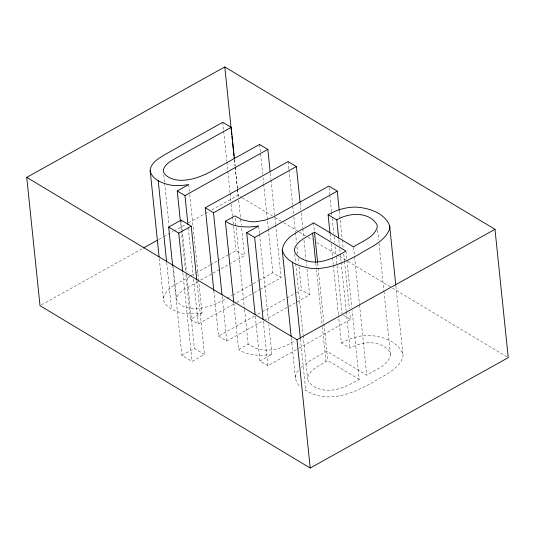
<?xml version="1.0" encoding="UTF-8"?>
<svg xmlns="http://www.w3.org/2000/svg" width="535" height="535" viewBox="0 0 535 535"><rect width="100%" height="100%" fill="white"/><g stroke="black" fill="none" stroke-linecap="round" stroke-linejoin="round"><path stroke-width="0.4" stroke-dasharray="2.67 2.01" d="M298.323 370.521C293.688 375.309 295.26 383.1 300.543 386.725M301.325 367.291L309.484 361.125L326.751 351.147L366.783 375.202C374.915 369.752 387.32 366.027 390.443 355.635A18.812 10.68 -5.9 0 0 390.115 352.732C381.85 339.571 361.934 340.895 350.037 348.218L341.357 343.002L338.535 315.683M255.315 316.299L259.936 360.998L267.915 365.793L298.222 348.573M359.232 379.409L327.741 360.49C320.666 365.111 310.781 368.628 307.712 377.269A17.635 10.011 -5.9 0 0 307.739 379.576C310.38 386.444 318.619 389.293 325.374 390.202A18.404 10.453 -5.9 0 0 329.272 390.323C340.12 389.915 350.017 384.678 359.232 379.409L352.13 310.695M41.469 304.87L142.664 248.447M158.681 239.519L163.048 237.085M163.777 236.677L173.24 231.401M173.969 230.993L185.618 224.499M188.534 222.874L204.551 213.946M205.273 213.539L208.917 211.512M211.827 209.887L238.035 195.275L241.613 197.422M190.092 276.241C181.432 282.447 167.047 285.844 163.536 297.42A22.985 13.054 -5.9 0 0 163.536 299.854C165.99 308.173 175.661 311.651 183.338 313.309A28.362 16.103 -5.9 0 0 189.183 313.931L195.422 313.791L202.009 312.881L198.672 280.601M190.821 275.833L195.195 273.392M195.924 272.99L209.78 265.266M210.509 264.858L217.07 261.2M217.798 260.792L228.004 255.101M228.733 254.693L236.029 250.627L244.421 255.676L230.592 263.387M197.836 281.651C190.982 286.593 180.021 289.014 176.724 297.808A15.488 8.794 -5.9 0 0 177.138 301.125C179.379 304.957 183.833 306.802 187.952 307.872A19.661 11.161 -5.9 0 0 192.914 308.568C204.477 309.076 215.598 304.522 225.569 299.098M200.745 280.026L229.863 263.795M227.027 298.289L232.116 295.447M232.845 295.046L258.291 280.855M259.02 280.447L272.837 272.743L281.096 277.705L260.739 289.054M185.899 274.582L190.52 319.288L202.009 312.881M190.52 319.288L198.217 323.916L236.022 302.837M236.744 302.429L253.47 293.106M254.192 292.705L260.01 289.462M181.92 355.374L194.392 348.419L204.47 354.478L191.998 361.433L181.92 355.374L172.765 266.791M213.806 290.579L218.514 336.107L254.861 315.844M257.77 314.219L261.401 312.193M262.13 311.791L286.118 298.416M286.847 298.008L294.845 293.548M295.574 293.147L301.386 289.903L309.645 294.865L263.842 320.398M218.514 336.107L226.766 341.069L263.12 320.806M233.842 303.171L238.637 349.529L248.153 344.226L255.543 348.171L263.695 349.95A22.269 12.646 -5.9 0 0 269.847 349.997C279.002 349.449 287.429 345.276 295.119 340.574M259.936 360.998L271.92 354.324L268.837 324.518M298.945 348.171L350.512 319.422L349.743 311.965M341.357 343.002C348.445 339.063 356.283 336.301 364.395 335.612A27.051 15.361 -5.9 0 1 369.264 335.452C381.99 336.167 397.846 341.223 402.895 353.983A27.098 15.388 -5.9 0 1 402.795 357.494C397.766 370.447 382.873 375.731 372.106 382.772C359.252 389.814 345.363 396.261 330.469 396.843A28.643 16.264 -5.9 0 1 324.538 396.669C317.121 396 309.952 393.319 303.786 389.179M271.92 354.324L262.712 355.334L254.178 354.972A31.685 17.989 -5.9 0 1 241.753 351.341L238.637 349.529M242.328 197.85L272.348 215.893M275.211 217.611L283.075 222.333M283.791 222.767L298.798 231.782M299.513 232.217L307.378 236.938M308.093 237.366L312.38 239.947M316.673 242.522L338.829 255.837M339.544 256.265L347.409 260.993M348.124 261.421L391.727 287.623M392.443 288.051L508.25 357.634M343.517 315.215L350.512 319.422M395.88 286.098L403.015 355.153M377.623 229.99L378.646 239.921M378.987 243.231L383.862 290.418M383.949 291.247L390.45 354.163M353.521 246.882L354.464 255.991M354.544 256.813L359.42 304.007M359.507 304.83L366.783 375.202M345.971 251.089L346.827 259.368M346.914 260.197L351.789 307.384M339.304 210.971L342.213 239.118M342.3 239.947L343.156 248.22M343.751 254.018L344.44 260.639M344.527 261.468L349.402 308.655M338.829 239.767L339.431 245.565M339.772 248.875L340.2 253.015M340.28 253.844L341.056 261.294M341.136 262.123L346.185 310.962M346.272 311.791L350.037 348.218M329.025 187.711L329.707 194.332M329.794 195.161L331.506 211.72M331.593 212.549L331.847 215.03M332.188 218.34L333.733 233.24M334.074 236.557L334.669 242.348M335.097 246.488L336.04 255.596M336.127 256.425L342.032 313.543M330.068 233.728L330.75 240.349M331.091 243.659L332.462 256.907M332.549 257.736L333.231 264.357M333.318 265.186L338.448 314.861M313.49 222.827L314.346 231.107M317.683 263.394L323.889 323.234M323.929 323.829L327.741 360.49M315.757 262.979L316.352 268.771M316.439 269.6L322.257 325.895M322.344 326.724L325.935 361.493M300.148 202.972L300.83 209.593M301.178 212.903L302.716 227.81M302.803 228.632L303.653 236.911M304 240.222L305.966 259.268M306.053 260.09L306.649 265.888M306.99 269.199L309.645 294.865M288.124 161.583L288.893 169.033M288.98 169.862L292.658 205.46M292.745 206.289L293.514 213.739M293.855 217.049L295.4 231.949M295.487 232.778L296.51 242.716M296.938 246.856L297.707 254.306M298.135 258.445L298.65 263.407M298.991 266.724L301.386 289.903M294.705 253.797L295.648 262.906M295.735 263.735L303.091 334.93M303.178 335.759L307.625 378.807M300.436 339.096L305.746 390.423M291.308 337.826L295.494 378.392M270.315 173.4L270.911 179.192M270.998 180.021L275.532 223.897M275.619 224.727L281.096 277.705M259.575 144.43L262.658 174.229M262.999 177.54L263.594 183.338M263.681 184.167L268.216 228.044M268.302 228.866L272.837 272.743M258.659 226.004L259.428 233.454M259.515 234.283L268.496 321.207M263.294 321.087L267.915 365.793M234.497 159.644L235.186 166.265M235.273 167.094L237.493 188.621M237.58 189.443L238.349 196.893M238.69 200.21L240.576 218.42M240.663 219.25L241.258 225.041M241.599 228.358L244.421 255.676M234.357 159.677L235.046 166.298M235.132 167.127L237.353 188.654M237.44 189.477L238.035 195.275M235.153 218.387L244.475 308.628M244.562 309.457L248.153 344.226M222.767 122.308L223.623 130.587M223.71 131.416L226.786 161.222M226.873 162.045L227.729 170.324M227.816 171.153L230.037 192.68M230.124 193.51L230.893 200.959M231.234 204.27L232.431 215.859M232.518 216.688L236.029 250.627M222.145 296.363L226.766 341.069M188.748 184.568L189.43 191.189M189.771 194.499L198.585 279.772M196.853 280.795L204.47 354.478M188.293 227.883L193.255 275.899M193.596 279.21L198.217 323.916M181.131 220.106L186.521 272.255M186.608 273.084L194.392 348.419M180.509 222.433L181.278 229.883M181.365 230.705L185.558 271.272M182.843 272.85L191.998 361.433M163.777 174.751L164.546 182.201M164.633 183.03L169 225.248M173.273 266.644L176.61 298.931M166.686 262.632L171.481 308.989M159.256 258.485L163.449 299.052"/><path stroke-width="0.8" d="M337.251 191.102L328.851 186.053L272.903 217.163L265.4 220.072L256.586 221.684A22.269 12.646 -5.9 0 1 250.434 221.63L242.281 219.858L234.892 215.906L225.375 221.216L228.492 223.028A31.685 17.989 -5.9 0 0 240.917 226.659L249.45 227.021L258.659 226.004L246.675 232.685L254.653 237.473L337.251 191.102L339.217 210.141M312.674 233.173C306.134 237.446 297.172 240.937 294.451 248.949A17.635 10.011 -5.9 0 0 294.477 251.256C297.119 258.124 305.358 260.973 312.112 261.882A18.404 10.453 -5.9 0 0 316.011 262.003C326.865 261.595 336.762 256.359 345.971 251.089L314.48 232.17L312.674 233.173L315.67 262.15M26.75 177.366L224.78 66.955L494.989 229.314L508.25 357.634L310.22 468.045L40.011 305.686L26.75 177.366L296.965 339.725L310.22 468.045M234.417 158.815L231.167 127.357L174.383 159.015C170.13 161.603 165.001 164.392 163.463 169.488A15.488 8.794 -5.9 0 0 163.877 172.805C166.118 176.637 170.571 178.483 174.691 179.553A19.661 11.161 -5.9 0 0 179.653 180.255C191.216 180.756 202.337 176.202 212.308 170.779L259.575 144.43L267.834 149.392L270.142 171.742M180.422 221.604L177.259 190.968L188.748 184.568L182.161 185.471L175.921 185.612A28.362 16.103 -5.9 0 1 170.076 184.99C162.399 183.331 152.729 179.854 150.275 171.541A22.985 13.054 -5.9 0 1 150.275 169.107C152.007 161.898 159.376 158.012 165.161 154.428L222.767 122.308L231.167 127.357M177.259 190.968L184.956 195.596L267.834 149.392M172.678 265.969L168.659 227.054L181.131 220.106L191.209 226.158L196.766 279.965M213.806 290.579L205.253 207.787L288.124 161.583L296.383 166.545L300.061 202.143M143.393 248.046L157.223 240.329M205.253 207.787L213.505 212.749L296.383 166.545M168.659 227.054L178.737 233.113L191.209 226.158M296.965 339.725L494.989 229.314M329.981 232.899L328.095 214.689C335.184 210.743 343.022 207.988 351.134 207.292A27.051 15.361 -5.9 0 1 356.002 207.132C368.729 207.854 384.585 212.903 389.634 225.663L395.793 285.269M328.095 214.689L336.776 219.898C348.673 212.576 368.588 211.251 376.854 224.419A18.812 10.68 -5.9 0 1 377.182 227.315C374.059 237.707 361.653 241.432 353.521 246.882L313.49 222.827C302.89 230.371 284.212 235.059 282.233 250.072L291.134 336.174M282.233 250.072C285.63 262.036 300.135 266.764 311.276 268.349A28.643 16.264 -5.9 0 0 317.215 268.523C332.101 267.941 345.998 261.495 358.845 254.453C369.611 247.417 384.505 242.128 389.534 229.181A27.098 15.388 -5.9 0 0 389.634 225.663M336.776 219.898L338.655 238.115M314.48 232.17L317.643 262.799M292.484 262.103L300.356 338.267M254.653 237.473L263.126 319.435M246.675 232.685L255.148 314.64M224.78 66.955L231.795 134.84M231.963 136.499L232.304 139.809M232.478 141.461L233.929 155.538M234.103 157.196L234.276 158.848M225.375 221.216L233.762 302.342M213.505 212.749L221.978 294.711M184.956 195.596L187.952 224.573M178.737 233.113L182.669 271.191M158.22 180.669L166.606 261.802M150.188 170.732L159.089 256.833"/></g></svg>
